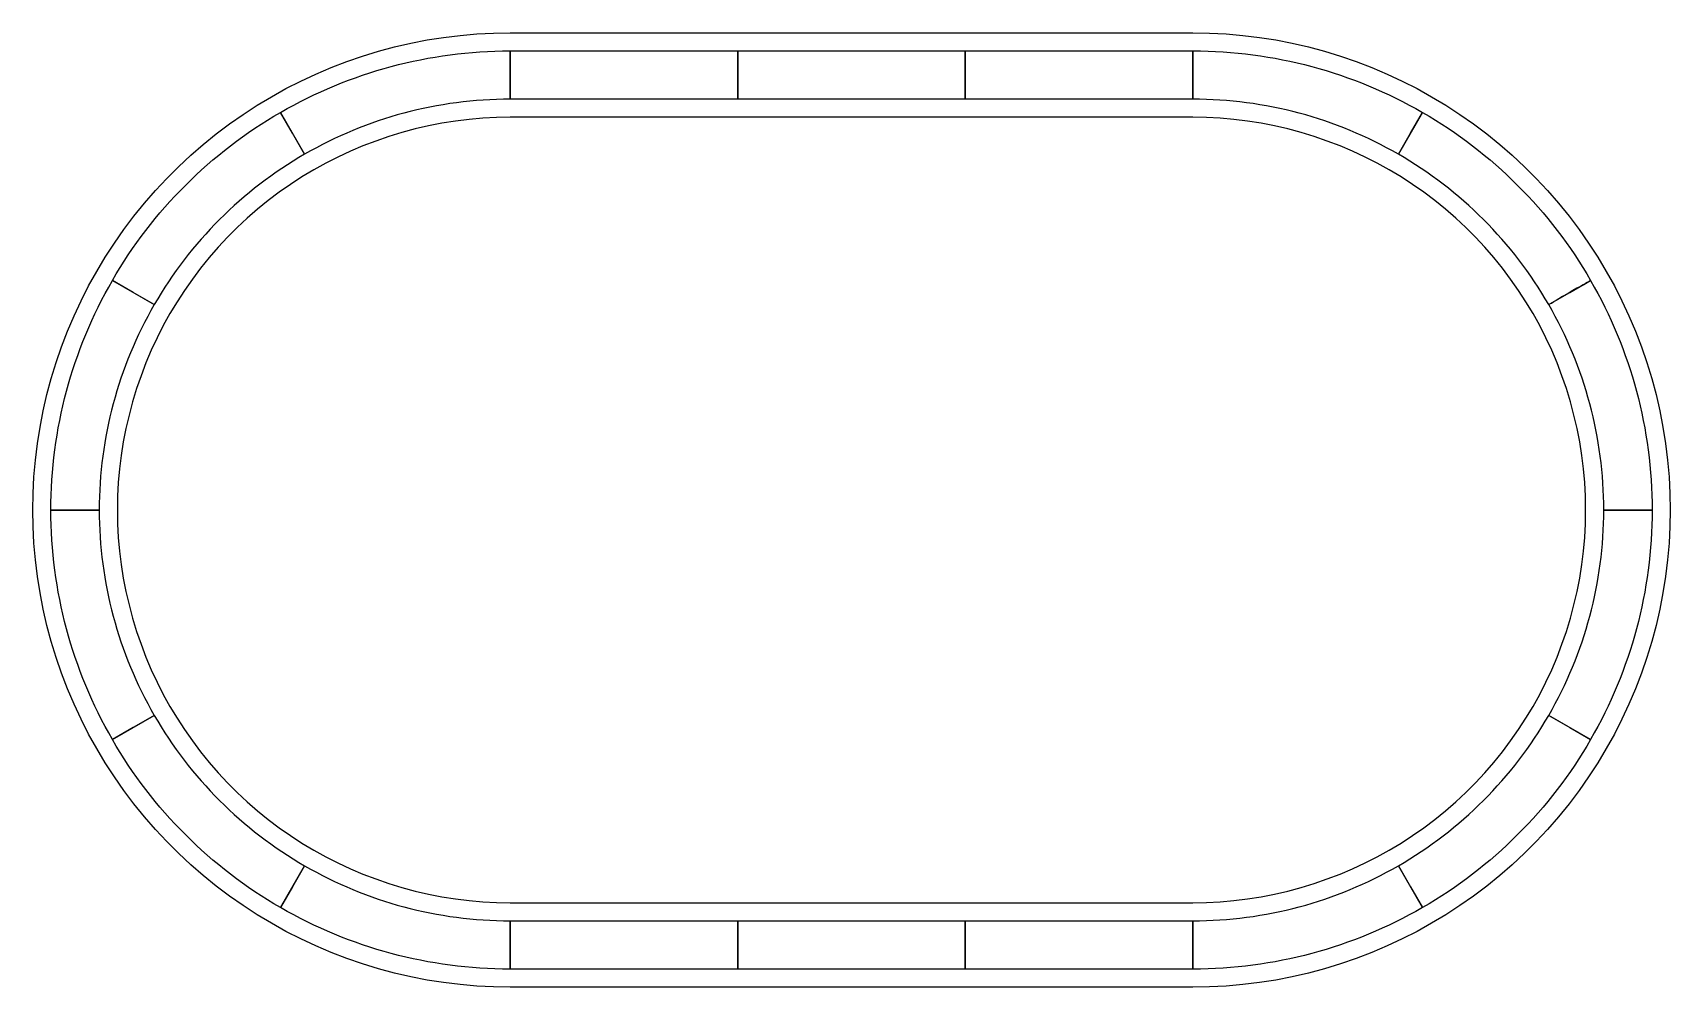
# Model space of a CAD drawing. Header units: millimetres. Extents: x 1522 to 2878, y -315 to 475.
import ezdxf

# ---------------------------------------------------------------- set-up
doc = ezdxf.new("R2010")
doc.units = ezdxf.units.MM
doc.layers.add('Layer_27', color=138, linetype='CONTINUOUS')

msp = doc.modelspace()

# ---------------------------------------------------------------- linework, layer by layer
at = {"layer": '', "color": 12, "linetype": 'Continuous'}
msp.add_lwpolyline([(1526.3201, 25.029999), (1524.6399, 38.709991), (1523.4399, 52.440002), (1522.72, 66.209991), (1522.48, 80), (1522.72, 93.779999), (1523.4399, 107.54999), (1524.6399, 121.29001), (1526.3201, 134.97), (1528.48, 148.59), (1531.1101, 162.12), (1534.21, 175.56), (1537.78, 188.88), (1541.8101, 202.06), (1546.3, 215.09998), (1551.24, 227.96997), (1556.6299, 240.65997), (1562.45, 253.15997), (1568.71, 265.44), (1575.3999, 277.5), (1582.5, 289.32001), (1590.01, 300.88), (1597.9199, 312.16998), (1606.22, 323.19), (1614.8899, 333.90002), (1623.9399, 344.31), (1633.3398, 354.39001), (1643.0898, 364.14001), (1653.1699, 373.53998), (1663.5801, 382.59003), (1674.29, 391.26001), (1685.2998, 399.56), (1696.6001, 407.46997), (1708.1602, 414.97998), (1719.98, 422.08002), (1732.04, 428.76001), (1744.3198, 435.02002), (1756.8198, 440.84998), (1769.5098, 446.23999), (1782.3799, 451.17999), (1795.4199, 455.66998), (1808.6001, 459.70001), (1821.9199, 463.27002), (1835.3501, 466.37), (1848.8901, 469), (1862.5098, 471.15997), (1876.1899, 472.84003), (1889.9199, 474.03998), (1903.6899, 474.76001), (1917.48, 475), (2105.8198, 475), (2294.1602, 475), (2482.5, 475), (2496.29, 474.76001), (2510.0498, 474.03998), (2523.79, 472.84003), (2537.4702, 471.15997), (2551.0898, 469), (2564.6201, 466.37), (2578.0601, 463.27002), (2591.3799, 459.70001), (2604.5601, 455.66998), (2617.6001, 451.17999), (2630.4702, 446.23999), (2643.1602, 440.84998), (2655.6602, 435.03003), (2667.9399, 428.77002), (2680, 422.08002), (2691.8198, 414.97998), (2703.3799, 407.46997), (2714.6802, 399.56), (2725.6899, 391.26001), (2736.3999, 382.59003), (2746.8101, 373.53998), (2756.8901, 364.14001), (2766.6401, 354.39001), (2776.04, 344.31), (2785.0898, 333.90002), (2793.7598, 323.19), (2802.0601, 312.17999), (2809.9702, 300.88), (2817.48, 289.32001), (2824.5801, 277.5), (2831.2598, 265.44), (2837.52, 253.15997), (2843.3501, 240.65997), (2848.7402, 227.96997), (2853.6802, 215.09998), (2858.1699, 202.06), (2862.2002, 188.88), (2865.77, 175.56), (2868.8701, 162.13), (2871.5, 148.59), (2873.6602, 134.97), (2875.3398, 121.29001), (2876.54, 107.54999), (2877.2598, 93.790009), (2877.5, 80), (2877.2598, 66.209991), (2876.54, 52.450012), (2875.3398, 38.709991), (2873.6602, 25.029999), (2871.5, 11.410004), (2868.8701, -2.119995), (2865.77, -15.559998), (2862.2002, -28.880005), (2858.1699, -42.059998), (2853.6802, -55.100006), (2848.7402, -67.970001), (2843.3501, -80.660004), (2837.5298, -93.160004), (2831.27, -105.44), (2824.5801, -117.5), (2817.48, -129.32001), (2809.9702, -140.88), (2802.0601, -152.17999), (2793.7598, -163.19), (2785.0898, -173.89999), (2776.04, -184.31), (2766.6401, -194.39), (2756.8901, -204.14), (2746.8101, -213.54001), (2736.3999, -222.59), (2725.6899, -231.26001), (2714.6802, -239.56), (2703.3799, -247.47), (2691.8198, -254.98), (2680, -262.08002), (2667.9399, -268.76001), (2655.6602, -275.01999), (2643.1602, -280.85001), (2630.4702, -286.23999), (2617.6001, -291.17999), (2604.5601, -295.67001), (2591.3799, -299.70001), (2578.0601, -303.26999), (2564.6299, -306.37), (2551.0898, -309), (2537.4702, -311.16), (2523.79, -312.84), (2510.0601, -314.04001), (2496.29, -314.76001), (2482.5, -315), (2294.1602, -315), (2105.8198, -315), (1917.48, -315), (1903.6899, -314.76001), (1889.9302, -314.04001), (1876.1899, -312.84), (1862.5098, -311.16), (1848.8901, -309), (1835.3599, -306.37), (1821.9199, -303.26999), (1808.6001, -299.70001), (1795.4199, -295.67001), (1782.3799, -291.17999), (1769.5098, -286.23999), (1756.8198, -280.85001), (1744.3198, -275.03), (1732.04, -268.76999), (1719.98, -262.08002), (1708.1602, -254.98), (1696.6001, -247.47), (1685.3101, -239.56), (1674.29, -231.26999), (1663.5801, -222.59), (1653.1699, -213.54001), (1643.0898, -204.14), (1633.3398, -194.39), (1623.9399, -184.31), (1614.8899, -173.89999), (1606.22, -163.19), (1597.9199, -152.17999), (1590.01, -140.88), (1582.5, -129.32001), (1575.3999, -117.5), (1568.72, -105.44), (1562.46, -93.160004), (1556.6299, -80.660004), (1551.24, -67.970001), (1546.3, -55.100006), (1541.8101, -42.059998), (1537.78, -28.880005), (1534.21, -15.559998), (1531.1101, -2.130005), (1528.48, 11.410004), (1526.3201, 25.019989)], dxfattribs=at)
at = {"layer": '', "color": 138, "linetype": 'Continuous'}
for points in [[(1917.48, 440), (1917.48, 460)], [(2105.8198, 440), (2105.8198, 460)], [(2294.1602, 440), (2294.1602, 460)], [(2482.5, 440), (2482.5, 460)], [(1737.48, 391.77002), (1727.48, 409.09003)], [(2662.5, 391.77002), (2672.5, 409.09003)], [(1605.71, 260), (1588.3899, 270)], [(2794.27, 260), (2811.5898, 270)], [(1557.48, 80), (1537.48, 80)], [(2842.5, 80), (2862.5, 80)], [(1605.71, -100), (1588.3899, -110)], [(2794.27, -100), (2811.5898, -110)], [(1737.48, -231.76999), (1727.48, -249.09)], [(2662.5, -231.76999), (2672.5, -249.09)], [(1917.48, -280), (1917.48, -300)], [(2105.8198, -280), (2105.8198, -300)], [(2294.1602, -280), (2294.1602, -300)], [(2482.5, -280), (2482.5, -300)]]:
    msp.add_lwpolyline(points, dxfattribs=at)
for points in [[(1917.48, 420), (1917.48, 440), (1917.48, 460), (1917.48, 420)], [(2105.8198, 420), (2105.8198, 440), (2105.8198, 460), (2105.8198, 420)], [(2294.1602, 420), (2294.1602, 440), (2294.1602, 460), (2294.1602, 420)], [(2482.5, 420), (2482.5, 440), (2482.5, 460), (2482.5, 420)], [(1747.48, 374.45001), (1737.48, 391.77002), (1727.48, 409.09003), (1747.48, 374.45001)], [(2652.5, 374.45001), (2662.5, 391.77002), (2672.5, 409.09003), (2652.5, 374.45001)], [(1623.0298, 250), (1605.71, 260), (1588.3899, 270), (1623.0298, 250)], [(1577.48, 80), (1557.48, 80), (1537.48, 80), (1577.48, 80)], [(1623.0298, -90), (1605.71, -100), (1588.3899, -110), (1623.0298, -90)], [(2776.9502, -90), (2794.27, -100), (2811.5898, -110), (2776.9502, -90)], [(1747.48, -214.45), (1737.48, -231.76999), (1727.48, -249.09), (1747.48, -214.45)], [(2652.5, -214.45), (2662.5, -231.76999), (2672.5, -249.09), (2652.5, -214.45)], [(1917.48, -260), (1917.48, -280), (1917.48, -300), (1917.48, -260)], [(2105.8198, -260), (2105.8198, -280), (2105.8198, -300), (2105.8198, -260)], [(2294.1602, -260), (2294.1602, -280), (2294.1602, -300), (2294.1602, -260)], [(2482.5, -260), (2482.5, -280), (2482.5, -300), (2482.5, -260)]]:
    msp.add_lwpolyline(points, close=True, dxfattribs=at)
at = {"layer": '', "color": 12, "linetype": 'Continuous'}
msp.add_lwpolyline([(1675.96, -137.47), (1683.6899, -145.75999), (1691.7202, -153.78999), (1700.0098, -161.52), (1708.5698, -168.96001), (1717.3901, -176.10001), (1726.4502, -182.92999), (1735.7402, -189.44), (1745.2598, -195.62), (1754.98, -201.45999), (1764.8999, -206.95999), (1775.0098, -212.11), (1785.29, -216.89999), (1795.73, -221.34), (1806.3198, -225.39999), (1817.0498, -229.09), (1827.8999, -232.41), (1838.8501, -235.35001), (1849.9102, -237.89999), (1861.04, -240.06), (1872.25, -241.84), (1883.5098, -243.22), (1894.8101, -244.20999), (1906.1401, -244.8), (1917.48, -245), (2105.8198, -245), (2294.1602, -245), (2482.5, -245), (2493.8398, -244.8), (2505.1699, -244.20999), (2516.4702, -243.22), (2527.73, -241.84), (2538.9399, -240.06), (2550.0698, -237.89999), (2561.1201, -235.35001), (2572.0801, -232.41), (2582.9302, -229.09), (2593.6602, -225.39999), (2604.25, -221.34), (2614.6899, -216.89999), (2624.9702, -212.11), (2635.0801, -206.95999), (2645, -201.45999), (2654.7202, -195.62), (2664.2402, -189.44), (2673.5298, -182.92999), (2682.5898, -176.10001), (2691.4102, -168.97), (2699.9702, -161.52), (2708.2598, -153.78999), (2716.29, -145.75999), (2724.02, -137.47), (2731.46, -128.91), (2738.6001, -120.09), (2745.4302, -111.03), (2751.9399, -101.74001), (2758.1201, -92.220001), (2763.96, -82.5), (2769.46, -72.580002), (2774.6099, -62.470001), (2779.3999, -52.190002), (2783.8398, -41.75), (2787.8999, -31.160004), (2791.5898, -20.429993), (2794.9102, -9.579987), (2797.8501, 1.380005), (2800.3999, 12.429993), (2802.5601, 23.559998), (2804.3398, 34.769989), (2805.7202, 46.029999), (2806.71, 57.329987), (2807.2998, 68.660004), (2807.5, 80), (2807.2998, 91.339996), (2806.71, 102.67001), (2805.7202, 113.97), (2804.3398, 125.23001), (2802.5601, 136.44), (2800.3999, 147.57001), (2797.8501, 158.62), (2794.9102, 169.57999), (2791.5898, 180.42999), (2787.8999, 191.16), (2783.8398, 201.75), (2779.3999, 212.19), (2774.6099, 222.46997), (2769.46, 232.58002), (2763.96, 242.5), (2758.1201, 252.21997), (2751.9399, 261.73999), (2745.4302, 271.03003), (2738.6001, 280.09003), (2731.4702, 288.90997), (2724.02, 297.46997), (2716.29, 305.76001), (2708.2598, 313.78998), (2699.9702, 321.52002), (2691.4102, 328.96002), (2682.5898, 336.09998), (2673.5298, 342.92999), (2664.2402, 349.44), (2654.7202, 355.62), (2645, 361.46002), (2635.0801, 366.96002), (2624.9702, 372.10999), (2614.6899, 376.90002), (2604.25, 381.34003), (2593.6602, 385.40002), (2582.9302, 389.09003), (2572.0801, 392.40997), (2561.1299, 395.34998), (2550.0698, 397.90002), (2538.9399, 400.06), (2527.73, 401.84003), (2516.4702, 403.21997), (2505.1699, 404.21002), (2493.8398, 404.79999), (2482.5, 405), (2294.1602, 405), (2105.8198, 405), (1917.48, 405), (1906.1401, 404.79999), (1894.8101, 404.21002), (1883.5098, 403.21997), (1872.25, 401.84003), (1861.04, 400.06), (1849.9102, 397.90002), (1838.8599, 395.34998), (1827.8999, 392.40997), (1817.0498, 389.09003), (1806.3198, 385.40002), (1795.73, 381.33002), (1785.29, 376.90002), (1775.0098, 372.10999), (1764.8999, 366.96002), (1754.98, 361.46002), (1745.2598, 355.62), (1735.7402, 349.44), (1726.4502, 342.92999), (1717.3901, 336.09998), (1708.5698, 328.96997), (1700.0098, 321.52002), (1691.7202, 313.78998), (1683.6899, 305.76001), (1675.96, 297.46997), (1668.52, 288.90997), (1661.3799, 280.09003), (1654.5498, 271.03003), (1648.04, 261.73999), (1641.8599, 252.21997), (1636.02, 242.5), (1630.52, 232.58002), (1625.3701, 222.46997), (1620.5801, 212.19), (1616.1399, 201.75), (1612.0801, 191.16), (1608.3899, 180.42999), (1605.0701, 169.57999), (1602.1299, 158.62), (1599.5801, 147.57001), (1597.4199, 136.44), (1595.6399, 125.23001), (1594.26, 113.97), (1593.27, 102.67001), (1592.6799, 91.339996), (1592.48, 80), (1592.6799, 68.660004), (1593.27, 57.329987), (1594.26, 46.029999), (1595.6399, 34.769989), (1597.4199, 23.559998), (1599.5801, 12.429993), (1602.1299, 1.380005), (1605.0701, -9.579987), (1608.3899, -20.429993), (1612.0801, -31.160004), (1616.1399, -41.75), (1620.5801, -52.190002), (1625.3701, -62.470001), (1630.52, -72.580002), (1636.02, -82.5), (1641.8599, -92.220001), (1648.04, -101.74001), (1654.5498, -111.03), (1661.3799, -120.09), (1668.5098, -128.91), (1675.96, -137.47)], close=True, dxfattribs=at)
at = {"layer": 'Layer_27', "color": 138, "linetype": 'Continuous'}
for points in [[(2811.5898, 270), (2778.2378, 327.76733), (2730.2676, 375.73767), (2672.5, 409.08966), (2614.7329, 442.44165), (2549.2041, 460), (2482.5, 460), (2294.1602, 460), (2294.1602, 460), (2294.1602, 460), (2105.8198, 460), (2105.8198, 460), (2105.8198, 460), (1917.48, 460), (1917.48, 460), (1917.48, 460), (1850.7759, 460), (1785.2476, 442.44165), (1727.48, 409.08966), (1669.7129, 375.73773), (1621.7422, 327.76733), (1588.3904, 270), (1555.0383, 212.23267), (1537.48, 146.70401), (1537.48, 80.000031), (1537.48, 13.296021), (1555.0383, -52.232727), (1588.3904, -110.00002), (1621.7422, -167.76735), (1669.7124, -215.73764), (1727.48, -249.08966), (1785.2471, -282.44165), (1850.7759, -300), (1917.48, -300), (2105.8198, -300), (2105.8198, -300), (2105.8198, -300), (2294.1602, -300), (2294.1602, -300), (2294.1602, -300), (2482.5, -300), (2482.5, -300), (2482.5, -300), (2549.2041, -300), (2614.7329, -282.44165), (2672.5, -249.08966), (2730.2676, -215.73767), (2778.2378, -167.76733), (2811.5898, -110), (2844.9414, -52.232666), (2862.5, 13.296021), (2862.5, 80), (2862.5, 146.70398), (2844.9414, 212.23267), (2811.5898, 270), (2794.27, 260), (2794.27, 260), (2794.27, 260), (2776.9502, 250), (2776.9502, 250), (2776.9502, 250), (2811.5898, 270), (2811.5898, 270), (2811.5898, 270)], [(2822.5, 80), (2822.5, 20.317505), (2806.79, -38.313446), (2776.9487, -90), (2747.1074, -141.68654), (2704.1865, -184.60736), (2652.5, -214.44864), (2600.8135, -244.28986), (2542.1826, -260), (2482.5, -260), (2294.1602, -260), (2294.1602, -260), (2294.1602, -260), (2105.8198, -260), (2105.8198, -260), (2105.8198, -260), (1917.48, -260), (1917.48, -260), (1917.48, -260), (1857.7974, -259.99997), (1799.1665, -244.28989), (1747.48, -214.44864), (1695.7935, -184.60742), (1652.8726, -141.68654), (1623.0313, -90), (1593.1902, -38.313416), (1577.48, 20.317474), (1577.48, 79.999969), (1577.48, 139.6825), (1593.1902, 198.31351), (1623.0313, 250), (1652.8726, 301.68658), (1695.7935, 344.60736), (1747.48, 374.44861), (1799.1665, 404.28986), (1857.7974, 420), (1917.48, 420), (2105.8198, 420), (2105.8198, 420), (2105.8198, 420), (2294.1602, 420), (2294.1602, 420), (2294.1602, 420), (2482.5, 420), (2482.5, 420), (2482.5, 420), (2542.1826, 420), (2600.8135, 404.28986), (2652.5, 374.44861), (2704.1865, 344.60736), (2747.1074, 301.68652), (2776.9487, 250), (2806.79, 198.31345), (2822.5, 139.6825), (2822.5, 80), (2842.5, 80), (2842.5, 80), (2842.5, 80), (2862.5, 80), (2862.5, 80), (2862.5, 80), (2822.5, 80), (2822.5, 80), (2822.5, 80)]]:
    msp.add_open_spline(points, degree=3, knots=[0, 0, 0, 0, 1, 1, 1, 2, 2, 2, 3, 3, 3, 4, 4, 4, 5, 5, 5, 6, 6, 6, 7, 7, 7, 8, 8, 8, 9, 9, 9, 10, 10, 10, 11, 11, 11, 12, 12, 12, 13, 13, 13, 14, 14, 14, 15, 15, 15, 16, 16, 16, 17, 17, 17, 18, 18, 18, 19, 19, 19, 20, 20, 20, 21, 21, 21, 21], dxfattribs=at)

doc.saveas('drawing.dxf')
